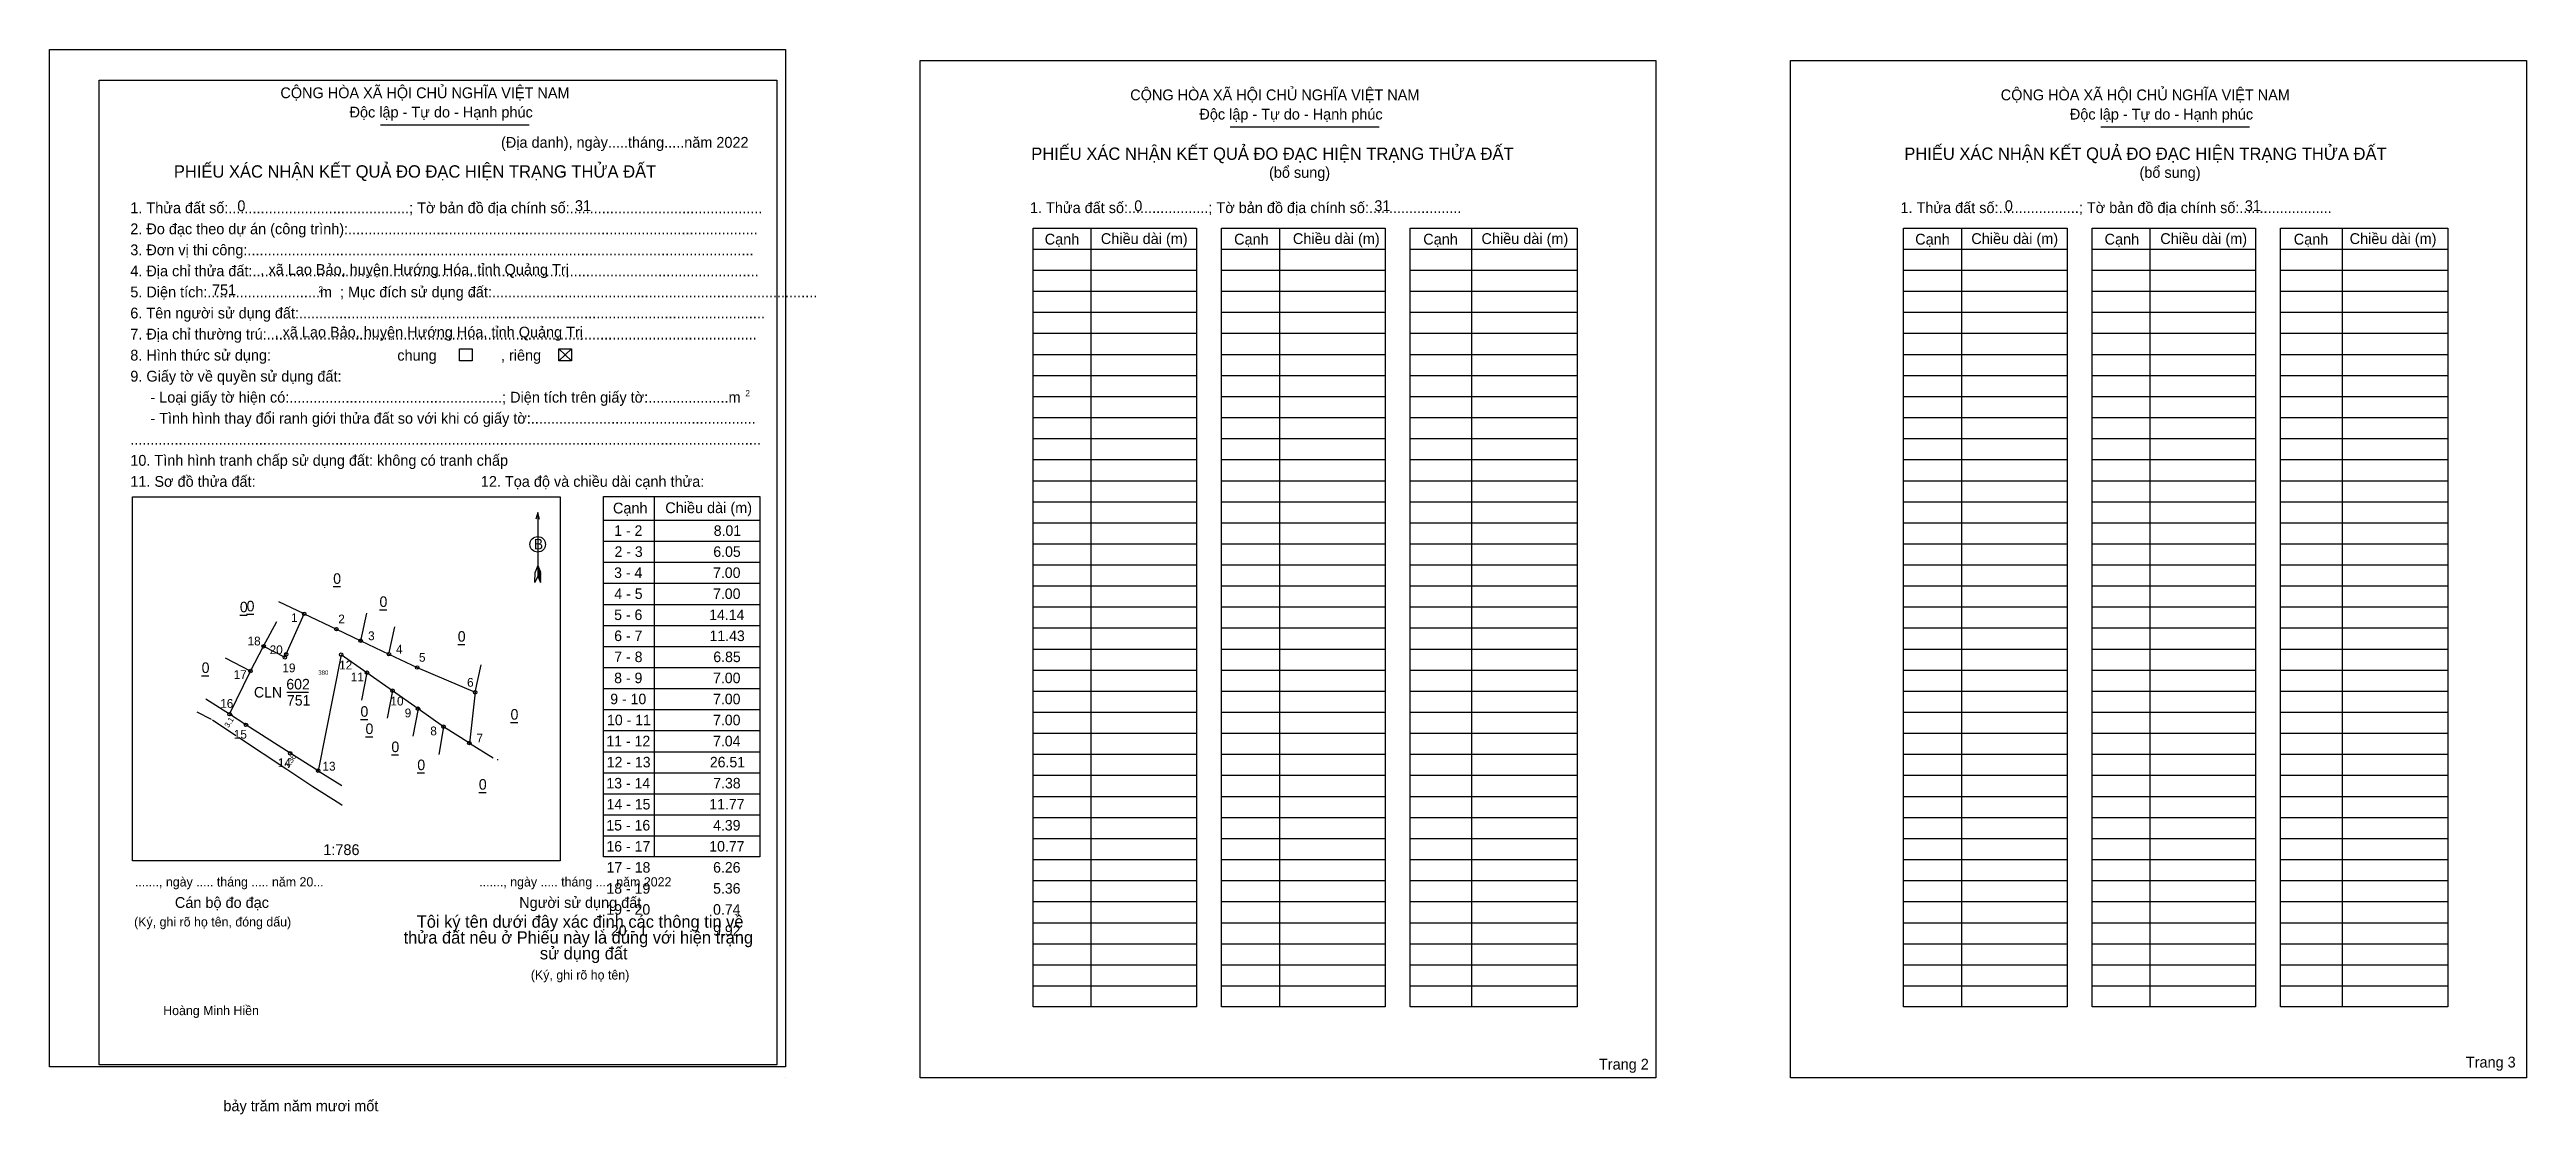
# Model space of a CAD drawing. Extents: x 536505 to 969452, y 1837088 to 3283572.
# Drawn here: x 536505 to 537060, y 1837088 to 1837327 of the extents above.
import ezdxf

# ---------------------------------------------------------------- set-up
doc = ezdxf.new("R2010")
doc.units = 0
for name, color, linetype in [('Level 1', 7, 'Continuous'), ('Level 10', 7, 'Continuous'), ('Level 11', 7, 'Continuous'), ('Level 13', 7, 'Continuous'), ('Level 2', 7, 'Continuous'), ('Level 23', 7, 'Continuous'), ('Level 27', 7, 'Continuous'), ('Level 3', 7, 'Continuous'), ('Level 36', 7, 'Continuous'), ('Level 40', 7, 'Continuous'), ('Level 43', 7, 'Continuous'), ('Level 48', 7, 'Continuous'), ('Level 50', 7, 'Continuous'), ('Level 52', 7, 'Continuous'), ('Level 6', 7, 'Continuous'), ('Level 63', 7, 'Continuous'), ('Level 9', 7, 'Continuous')]:
    doc.layers.add(name, color=color, linetype=linetype)

msp = doc.modelspace()

# ---------------------------------------------------------------- linework, layer by layer
at = {"layer": 'Level 1'}
for p, q in [((536505.5, 1837324.22), (536505.5, 1837324.22)), ((536700.49, 1837324.22), (536700.49, 1837324.22)), ((536579.62, 1837309.76), (536612.96, 1837309.76)), ((536769.99, 1837309.31), (536803.33, 1837309.31)), ((536964.98, 1837309.31), (536998.32, 1837309.31)), ((536738.77, 1837286.64), (536738.77, 1837112.08)), ((536781.01, 1837286.64), (536781.01, 1837112.08)), ((536824.03, 1837286.64), (536824.03, 1837112.08)), ((536933.76, 1837286.64), (536933.76, 1837112.08)), ((536976, 1837286.64), (536976, 1837112.08)), ((537019.02, 1837286.64), (537019.02, 1837112.08)), ((536725.8, 1837281.92), (536762.44, 1837281.92)), ((536768.03, 1837281.92), (536804.67, 1837281.92)), ((536810.27, 1837281.92), (536847.7, 1837281.92)), ((536920.79, 1837281.92), (536957.43, 1837281.92)), ((536963.02, 1837281.92), (536999.67, 1837281.92)), ((537005.26, 1837281.92), (537042.69, 1837281.92)), ((536725.8, 1837277.2), (536762.44, 1837277.2)), ((536768.03, 1837277.2), (536804.67, 1837277.2)), ((536810.27, 1837277.2), (536847.7, 1837277.2)), ((536920.79, 1837277.2), (536957.43, 1837277.2)), ((536963.02, 1837277.2), (536999.67, 1837277.2)), ((537005.26, 1837277.2), (537042.69, 1837277.2)), ((536725.8, 1837272.48), (536762.44, 1837272.48)), ((536768.03, 1837272.48), (536804.67, 1837272.48)), ((536810.27, 1837272.48), (536847.7, 1837272.48)), ((536920.79, 1837272.48), (536957.43, 1837272.48)), ((536963.02, 1837272.48), (536999.67, 1837272.48)), ((537005.26, 1837272.48), (537042.69, 1837272.48)), ((536725.8, 1837267.77), (536762.44, 1837267.77)), ((536725.8, 1837263.05), (536762.44, 1837263.05)), ((536768.03, 1837267.77), (536804.67, 1837267.77)), ((536768.03, 1837263.05), (536804.67, 1837263.05)), ((536810.27, 1837267.77), (536847.7, 1837267.77)), ((536810.27, 1837263.05), (536847.7, 1837263.05)), ((536920.79, 1837267.77), (536957.43, 1837267.77)), ((536920.79, 1837263.05), (536957.43, 1837263.05)), ((536963.02, 1837267.77), (536999.67, 1837267.77)), ((536963.02, 1837263.05), (536999.67, 1837263.05)), ((537005.26, 1837267.77), (537042.69, 1837267.77)), ((537005.26, 1837263.05), (537042.69, 1837263.05)), ((536619.58, 1837259.55), (536622.41, 1837256.91)), ((536619.58, 1837256.91), (536622.41, 1837259.55)), ((536725.8, 1837258.33), (536762.44, 1837258.33)), ((536768.03, 1837258.33), (536804.67, 1837258.33)), ((536810.27, 1837258.33), (536847.7, 1837258.33)), ((536920.79, 1837258.33), (536957.43, 1837258.33)), ((536963.02, 1837258.33), (536999.67, 1837258.33)), ((537005.26, 1837258.33), (537042.69, 1837258.33)), ((536725.8, 1837253.61), (536762.44, 1837253.61)), ((536768.03, 1837253.61), (536804.67, 1837253.61)), ((536810.27, 1837253.61), (536847.7, 1837253.61)), ((536920.79, 1837253.61), (536957.43, 1837253.61)), ((536963.02, 1837253.61), (536999.67, 1837253.61)), ((537005.26, 1837253.61), (537042.69, 1837253.61)), ((536725.8, 1837248.89), (536762.44, 1837248.89)), ((536768.03, 1837248.89), (536804.67, 1837248.89)), ((536810.27, 1837248.89), (536847.7, 1837248.89)), ((536920.79, 1837248.89), (536957.43, 1837248.89)), ((536963.02, 1837248.89), (536999.67, 1837248.89)), ((537005.26, 1837248.89), (537042.69, 1837248.89)), ((536725.8, 1837244.18), (536762.44, 1837244.18)), ((536768.03, 1837244.18), (536804.67, 1837244.18)), ((536810.27, 1837244.18), (536847.7, 1837244.18)), ((536920.79, 1837244.18), (536957.43, 1837244.18)), ((536963.02, 1837244.18), (536999.67, 1837244.18)), ((537005.26, 1837244.18), (537042.69, 1837244.18)), ((536725.8, 1837239.46), (536762.44, 1837239.46)), ((536768.03, 1837239.46), (536804.67, 1837239.46)), ((536810.27, 1837239.46), (536847.7, 1837239.46)), ((536920.79, 1837239.46), (536957.43, 1837239.46)), ((536963.02, 1837239.46), (536999.67, 1837239.46)), ((537005.26, 1837239.46), (537042.69, 1837239.46)), ((536725.8, 1837234.74), (536762.44, 1837234.74)), ((536725.8, 1837230.02), (536762.44, 1837230.02)), ((536768.03, 1837234.74), (536804.67, 1837234.74)), ((536768.03, 1837230.02), (536804.67, 1837230.02)), ((536810.27, 1837234.74), (536847.7, 1837234.74)), ((536810.27, 1837230.02), (536847.7, 1837230.02)), ((536920.79, 1837234.74), (536957.43, 1837234.74)), ((536920.79, 1837230.02), (536957.43, 1837230.02)), ((536963.02, 1837234.74), (536999.67, 1837234.74)), ((536963.02, 1837230.02), (536999.67, 1837230.02)), ((537005.26, 1837234.74), (537042.69, 1837234.74)), ((537005.26, 1837230.02), (537042.69, 1837230.02)), ((536524.07, 1837226.41), (536524.07, 1837226.41)), ((536640.91, 1837226.44), (536640.91, 1837145.69)), ((536725.8, 1837225.31), (536762.44, 1837225.31)), ((536768.03, 1837225.31), (536804.67, 1837225.31)), ((536810.27, 1837225.31), (536847.7, 1837225.31)), ((536920.79, 1837225.31), (536957.43, 1837225.31)), ((536963.02, 1837225.31), (536999.67, 1837225.31)), ((537005.26, 1837225.31), (537042.69, 1837225.31)), ((536614.85, 1837222.89), (536614.85, 1837208.62)), ((536629.59, 1837221.17), (536664.58, 1837221.17)), ((536725.8, 1837220.59), (536762.44, 1837220.59)), ((536768.03, 1837220.59), (536804.67, 1837220.59)), ((536810.27, 1837220.59), (536847.7, 1837220.59)), ((536920.79, 1837220.59), (536957.43, 1837220.59)), ((536963.02, 1837220.59), (536999.67, 1837220.59)), ((537005.26, 1837220.59), (537042.69, 1837220.59)), ((536629.59, 1837216.45), (536664.58, 1837216.45)), ((536725.8, 1837215.87), (536762.44, 1837215.87)), ((536768.03, 1837215.87), (536804.67, 1837215.87)), ((536810.27, 1837215.87), (536847.7, 1837215.87)), ((536920.79, 1837215.87), (536957.43, 1837215.87)), ((536963.02, 1837215.87), (536999.67, 1837215.87)), ((537005.26, 1837215.87), (537042.69, 1837215.87)), ((536614.22, 1837207.16), (536614.25, 1837209.52)), ((536614.85, 1837208.62), (536614.22, 1837207.16)), ((536614.85, 1837210.97), (536614.25, 1837209.52)), ((536614.85, 1837210.97), (536615.45, 1837209.52)), ((536614.85, 1837210.77), (536615.45, 1837209.31)), ((536614.85, 1837210.57), (536615.45, 1837209.1)), ((536614.85, 1837210.36), (536615.46, 1837208.89)), ((536614.85, 1837210.15), (536615.46, 1837208.68)), ((536614.85, 1837209.94), (536615.46, 1837208.47)), ((536614.85, 1837209.74), (536615.46, 1837208.25)), ((536614.85, 1837209.54), (536615.47, 1837208.04)), ((536614.85, 1837209.33), (536615.47, 1837207.83)), ((536614.85, 1837209.13), (536615.47, 1837207.62)), ((536614.85, 1837208.92), (536615.47, 1837207.41)), ((536614.85, 1837208.62), (536615.47, 1837207.16)), ((536615.47, 1837207.16), (536615.45, 1837209.52)), ((536629.59, 1837211.73), (536664.58, 1837211.73)), ((536725.8, 1837211.15), (536762.44, 1837211.15)), ((536768.03, 1837211.15), (536804.67, 1837211.15)), ((536810.27, 1837211.15), (536847.7, 1837211.15)), ((536920.79, 1837211.15), (536957.43, 1837211.15)), ((536963.02, 1837211.15), (536999.67, 1837211.15)), ((537005.26, 1837211.15), (537042.69, 1837211.15)), ((536629.59, 1837207.02), (536664.58, 1837207.02)), ((536629.59, 1837202.3), (536664.58, 1837202.3)), ((536725.8, 1837206.44), (536762.44, 1837206.44)), ((536768.03, 1837206.44), (536804.67, 1837206.44)), ((536810.27, 1837206.44), (536847.7, 1837206.44)), ((536920.79, 1837206.44), (536957.43, 1837206.44)), ((536963.02, 1837206.44), (536999.67, 1837206.44)), ((537005.26, 1837206.44), (537042.69, 1837206.44)), ((536629.59, 1837197.58), (536664.58, 1837197.58)), ((536725.8, 1837201.72), (536762.44, 1837201.72)), ((536725.8, 1837197), (536762.44, 1837197)), ((536768.03, 1837201.72), (536804.67, 1837201.72)), ((536768.03, 1837197), (536804.67, 1837197)), ((536810.27, 1837201.72), (536847.7, 1837201.72)), ((536810.27, 1837197), (536847.7, 1837197)), ((536920.79, 1837201.72), (536957.43, 1837201.72)), ((536920.79, 1837197), (536957.43, 1837197)), ((536963.02, 1837201.72), (536999.67, 1837201.72)), ((536963.02, 1837197), (536999.67, 1837197)), ((537005.26, 1837201.72), (537042.69, 1837201.72)), ((537005.26, 1837197), (537042.69, 1837197)), ((536629.59, 1837192.86), (536664.58, 1837192.86)), ((536725.8, 1837192.28), (536762.44, 1837192.28)), ((536768.03, 1837192.28), (536804.67, 1837192.28)), ((536810.27, 1837192.28), (536847.7, 1837192.28)), ((536920.79, 1837192.28), (536957.43, 1837192.28)), ((536963.02, 1837192.28), (536999.67, 1837192.28)), ((537005.26, 1837192.28), (537042.69, 1837192.28)), ((536629.59, 1837188.15), (536664.58, 1837188.15)), ((536725.8, 1837187.56), (536762.44, 1837187.56)), ((536768.03, 1837187.56), (536804.67, 1837187.56)), ((536810.27, 1837187.56), (536847.7, 1837187.56)), ((536920.79, 1837187.56), (536957.43, 1837187.56)), ((536963.02, 1837187.56), (536999.67, 1837187.56)), ((537005.26, 1837187.56), (537042.69, 1837187.56)), ((536629.59, 1837183.43), (536664.58, 1837183.43)), ((536725.8, 1837182.85), (536762.44, 1837182.85)), ((536768.03, 1837182.85), (536804.67, 1837182.85)), ((536810.27, 1837182.85), (536847.7, 1837182.85)), ((536920.79, 1837182.85), (536957.43, 1837182.85)), ((536963.02, 1837182.85), (536999.67, 1837182.85)), ((537005.26, 1837182.85), (537042.69, 1837182.85)), ((536629.59, 1837178.71), (536664.58, 1837178.71)), ((536725.8, 1837178.13), (536762.44, 1837178.13)), ((536768.03, 1837178.13), (536804.67, 1837178.13)), ((536810.27, 1837178.13), (536847.7, 1837178.13)), ((536920.79, 1837178.13), (536957.43, 1837178.13)), ((536963.02, 1837178.13), (536999.67, 1837178.13)), ((537005.26, 1837178.13), (537042.69, 1837178.13)), ((536629.59, 1837173.99), (536664.58, 1837173.99)), ((536629.59, 1837169.27), (536664.58, 1837169.27)), ((536725.8, 1837173.41), (536762.44, 1837173.41)), ((536725.8, 1837168.69), (536762.44, 1837168.69)), ((536768.03, 1837173.41), (536804.67, 1837173.41)), ((536768.03, 1837168.69), (536804.67, 1837168.69)), ((536810.27, 1837173.41), (536847.7, 1837173.41)), ((536810.27, 1837168.69), (536847.7, 1837168.69)), ((536920.79, 1837173.41), (536957.43, 1837173.41)), ((536920.79, 1837168.69), (536957.43, 1837168.69)), ((536963.02, 1837173.41), (536999.67, 1837173.41)), ((536963.02, 1837168.69), (536999.67, 1837168.69)), ((537005.26, 1837173.41), (537042.69, 1837173.41)), ((537005.26, 1837168.69), (537042.69, 1837168.69)), ((536629.59, 1837164.56), (536664.58, 1837164.56)), ((536725.8, 1837163.98), (536762.44, 1837163.98)), ((536768.03, 1837163.98), (536804.67, 1837163.98)), ((536810.27, 1837163.98), (536847.7, 1837163.98)), ((536920.79, 1837163.98), (536957.43, 1837163.98)), ((536963.02, 1837163.98), (536999.67, 1837163.98)), ((537005.26, 1837163.98), (537042.69, 1837163.98)), ((536629.59, 1837159.84), (536664.58, 1837159.84)), ((536725.8, 1837159.26), (536762.44, 1837159.26)), ((536768.03, 1837159.26), (536804.67, 1837159.26)), ((536810.27, 1837159.26), (536847.7, 1837159.26)), ((536920.79, 1837159.26), (536957.43, 1837159.26)), ((536963.02, 1837159.26), (536999.67, 1837159.26)), ((537005.26, 1837159.26), (537042.69, 1837159.26)), ((536629.59, 1837155.12), (536664.58, 1837155.12)), ((536725.8, 1837154.54), (536762.44, 1837154.54)), ((536768.03, 1837154.54), (536804.67, 1837154.54)), ((536810.27, 1837154.54), (536847.7, 1837154.54)), ((536920.79, 1837154.54), (536957.43, 1837154.54)), ((536963.02, 1837154.54), (536999.67, 1837154.54)), ((537005.26, 1837154.54), (537042.69, 1837154.54)), ((536629.59, 1837150.4), (536664.58, 1837150.4)), ((536725.8, 1837149.82), (536762.44, 1837149.82)), ((536768.03, 1837149.82), (536804.67, 1837149.82)), ((536810.27, 1837149.82), (536847.7, 1837149.82)), ((536920.79, 1837149.82), (536957.43, 1837149.82)), ((536963.02, 1837149.82), (536999.67, 1837149.82)), ((537005.26, 1837149.82), (537042.69, 1837149.82)), ((536619.89, 1837144.78), (536619.89, 1837144.78)), ((536725.8, 1837145.11), (536762.44, 1837145.11)), ((536768.03, 1837145.11), (536804.67, 1837145.11)), ((536810.27, 1837145.11), (536847.7, 1837145.11)), ((536920.79, 1837145.11), (536957.43, 1837145.11)), ((536963.02, 1837145.11), (536999.67, 1837145.11)), ((537005.26, 1837145.11), (537042.69, 1837145.11)), ((536725.8, 1837140.39), (536762.44, 1837140.39)), ((536725.8, 1837135.67), (536762.44, 1837135.67)), ((536768.03, 1837140.39), (536804.67, 1837140.39)), ((536768.03, 1837135.67), (536804.67, 1837135.67)), ((536810.27, 1837140.39), (536847.7, 1837140.39)), ((536810.27, 1837135.67), (536847.7, 1837135.67)), ((536920.79, 1837140.39), (536957.43, 1837140.39)), ((536920.79, 1837135.67), (536957.43, 1837135.67)), ((536963.02, 1837140.39), (536999.67, 1837140.39)), ((536963.02, 1837135.67), (536999.67, 1837135.67)), ((537005.26, 1837140.39), (537042.69, 1837140.39)), ((537005.26, 1837135.67), (537042.69, 1837135.67)), ((536725.8, 1837130.95), (536762.44, 1837130.95)), ((536768.03, 1837130.95), (536804.67, 1837130.95)), ((536810.27, 1837130.95), (536847.7, 1837130.95)), ((536920.79, 1837130.95), (536957.43, 1837130.95)), ((536963.02, 1837130.95), (536999.67, 1837130.95)), ((537005.26, 1837130.95), (537042.69, 1837130.95)), ((536725.8, 1837126.23), (536762.44, 1837126.23)), ((536768.03, 1837126.23), (536804.67, 1837126.23)), ((536810.27, 1837126.23), (536847.7, 1837126.23)), ((536920.79, 1837126.23), (536957.43, 1837126.23)), ((536963.02, 1837126.23), (536999.67, 1837126.23)), ((537005.26, 1837126.23), (537042.69, 1837126.23)), ((536725.8, 1837121.52), (536762.44, 1837121.52)), ((536768.03, 1837121.52), (536804.67, 1837121.52)), ((536810.27, 1837121.52), (536847.7, 1837121.52)), ((536920.79, 1837121.52), (536957.43, 1837121.52)), ((536963.02, 1837121.52), (536999.67, 1837121.52)), ((537005.26, 1837121.52), (537042.69, 1837121.52)), ((536725.8, 1837116.8), (536762.44, 1837116.8)), ((536768.03, 1837116.8), (536804.67, 1837116.8)), ((536810.27, 1837116.8), (536847.7, 1837116.8)), ((536920.79, 1837116.8), (536957.43, 1837116.8)), ((536963.02, 1837116.8), (536999.67, 1837116.8)), ((537005.26, 1837116.8), (537042.69, 1837116.8)), ((536670.36, 1837096.2), (536670.36, 1837096.2)), ((536865.35, 1837096.2), (536865.35, 1837096.2))]:
    msp.add_line(p, q, dxfattribs=at)
for points in [[(536725.8, 1837286.64), (536762.44, 1837286.64), (536762.44, 1837112.08), (536725.8, 1837112.08)], [(536768.03, 1837286.64), (536804.67, 1837286.64), (536804.67, 1837112.08), (536768.03, 1837112.08)], [(536810.27, 1837286.64), (536847.7, 1837286.64), (536847.7, 1837112.08), (536810.27, 1837112.08)], [(536920.79, 1837286.64), (536957.43, 1837286.64), (536957.43, 1837112.08), (536920.79, 1837112.08)], [(536963.02, 1837286.64), (536999.67, 1837286.64), (536999.67, 1837112.08), (536963.02, 1837112.08)], [(537005.26, 1837286.64), (537042.69, 1837286.64), (537042.69, 1837112.08), (537005.26, 1837112.08)], [(536524.07, 1837226.41), (536619.89, 1837226.41), (536619.89, 1837144.78), (536524.07, 1837144.78)], [(536629.59, 1837226.44), (536664.58, 1837226.44), (536664.58, 1837145.69), (536629.59, 1837145.69)]]:
    msp.add_lwpolyline(points, close=True, dxfattribs=at)
msp.add_lwpolyline([(536615.25, 1837221.37), (536614.85, 1837222.89), (536614.44, 1837221.37)], dxfattribs=at)
msp.add_circle((536614.85, 1837215.75), 1.74, dxfattribs=at)
at = {"layer": 'Level 10'}
msp.add_line((536541.99, 1837176.4), (536547.24, 1837172.91), dxfattribs=at)
msp.add_lwpolyline([(536575.21, 1837194.14), (536581.53, 1837191.14), (536587.85, 1837188.13), (536600.85, 1837182.58), (536599.55, 1837171.22), (536593.76, 1837174.88), (536588.04, 1837178.91), (536582.32, 1837182.94), (536576.6, 1837186.97), (536570.84, 1837191.02), (536565.66, 1837165.02), (536559.39, 1837168.92), (536549.5, 1837175.3), (536545.81, 1837177.67), (536550.51, 1837187.36), (536553.45, 1837192.89), (536558.21, 1837190.43), (536558.51, 1837191.11), (536562.52, 1837200.18), (536569.75, 1837196.74)], close=True, dxfattribs=at)
at = {"layer": 'Level 11'}
for centre in [(536562.52, 1837200.18), (536569.75, 1837196.74), (536553.45, 1837192.89), (536558.21, 1837190.43), (536558.51, 1837191.11), (536570.84, 1837191.02), (536575.21, 1837194.14), (536575.21, 1837194.14), (536581.53, 1837191.14), (536550.51, 1837187.36), (536576.6, 1837186.97), (536587.85, 1837188.13), (536582.32, 1837182.94), (536600.85, 1837182.58), (536545.81, 1837177.67), (536549.5, 1837175.3), (536588.04, 1837178.91), (536593.76, 1837174.88), (536559.39, 1837168.92), (536599.55, 1837171.22), (536565.66, 1837165.02)]:
    msp.add_circle(centre, 0.393, dxfattribs=at)
at = {"layer": 'Level 2'}
for points in [[(536505.5, 1837326.66), (536670.36, 1837326.66), (536670.36, 1837098.64), (536505.5, 1837098.64)], [(536700.49, 1837324.22), (536865.35, 1837324.22), (536865.35, 1837096.2), (536700.49, 1837096.2)], [(536895.48, 1837324.22), (537060.34, 1837324.22), (537060.34, 1837096.2), (536895.48, 1837096.2)]]:
    msp.add_lwpolyline(points, close=True, dxfattribs=at)
at = {"layer": 'Level 23'}
msp.add_line((536538.53, 1837178.22), (536541.74, 1837176.56), dxfattribs=at)
msp.add_lwpolyline([(536547.82, 1837172.53), (536558.66, 1837165.36), (536564.5, 1837161.5), (536570.5, 1837157.63), (536571.04, 1837157.27)], dxfattribs=at)
at = {"layer": 'Level 27'}
for p, q in [((536562.52, 1837200.18), (536556.84, 1837202.88)), ((536553.45, 1837192.89), (536556.43, 1837198.43)), ((536575.21, 1837194.14), (536576.55, 1837200.29)), ((536581.53, 1837191.14), (536582.87, 1837197.28)), ((536550.51, 1837187.36), (536544.92, 1837190.24)), ((536576.6, 1837186.97), (536575.4, 1837180.8)), ((536600.85, 1837182.58), (536602.2, 1837188.72)), ((536545.81, 1837177.67), (536540.53, 1837181.08)), ((536582.32, 1837182.94), (536581.16, 1837176.76)), ((536588.04, 1837178.91), (536586.91, 1837172.72)), ((536593.76, 1837174.88), (536592.68, 1837168.68)), ((536599.55, 1837171.22), (536604.91, 1837167.92)), ((536565.66, 1837165.02), (536571, 1837161.69))]:
    msp.add_line(p, q, dxfattribs=at)
at = {"layer": 'Level 3'}
msp.add_lwpolyline([(536516.64, 1837319.82), (536668.4, 1837319.82), (536668.4, 1837099.06), (536516.64, 1837099.06)], close=True, dxfattribs=at)
at = {"layer": 'Level 40'}
msp.add_line((536605.96, 1837167.48), (536605.8, 1837167.48), dxfattribs=at)
at = {"layer": 'Level 50'}
for points in [[(536597.3, 1837259.55), (536600.14, 1837259.55), (536600.14, 1837256.91), (536597.3, 1837256.91)], [(536619.58, 1837259.55), (536622.41, 1837259.55), (536622.41, 1837256.91), (536619.58, 1837256.91)]]:
    msp.add_lwpolyline(points, close=True, dxfattribs=at)
at = {"layer": 'Level 9'}
for p, q in [((536569.04, 1837206.27), (536570.66, 1837206.27)), ((536548.14, 1837199.89), (536549.76, 1837199.89)), ((536549.63, 1837200.1), (536551.26, 1837200.1)), ((536579.4, 1837201.09), (536581.03, 1837201.09)), ((536596.93, 1837193.31), (536598.56, 1837193.31)), ((536539.57, 1837186.29), (536541.19, 1837186.29)), ((536558.68, 1837182.6), (536563.48, 1837182.6)), ((536575.15, 1837176.48), (536576.77, 1837176.48)), ((536608.76, 1837175.83), (536610.39, 1837175.83)), ((536576.28, 1837172.6), (536577.91, 1837172.6)), ((536582.08, 1837168.55), (536583.7, 1837168.55)), ((536587.88, 1837164.51), (536589.5, 1837164.51)), ((536601.65, 1837160.14), (536603.28, 1837160.14))]:
    msp.add_line(p, q, dxfattribs=at)

# ---------------------------------------------------------------- texts
at = {"layer": 'Level 1'}
for s, height, p in [('CỘNG HÒA XÃ HỘI CHỦ NGHĨA VIỆT NAM', 2.4216, (536557.21, 1837315.74)), ('CỘNG HÒA XÃ HỘI CHỦ NGHĨA VIỆT NAM', 2.4216, (536747.58, 1837315.28)), ('CỘNG HÒA XÃ HỘI CHỦ NGHĨA VIỆT NAM', 2.4216, (536942.57, 1837315.28)), ('Độc lập - Tự do - Hạnh phúc', 2.4216, (536572.7, 1837311.42)), ('Độc lập - Tự do - Hạnh phúc', 2.4216, (536763.07, 1837310.96)), ('Độc lập - Tự do - Hạnh phúc', 2.4216, (536958.06, 1837310.96)), ('(Địa danh), ngày.....tháng.....năm 2022', 2.4216, (536606.63, 1837304.64)), ('PHIẾU XÁC NHẬN KẾT QUẢ ĐO ĐẠC HIỆN TRẠNG THỬA ĐẤT', 2.7679, (536725.41, 1837301.92)), ('PHIẾU XÁC NHẬN KẾT QUẢ ĐO ĐẠC HIỆN TRẠNG THỬA ĐẤT', 2.7679, (536920.97, 1837301.92)), ('PHIẾU XÁC NHẬN KẾT QUẢ ĐO ĐẠC HIỆN TRẠNG THỬA ĐẤT', 2.7679, (536533.35, 1837297.94)), ('(bổ sung)', 2.422, (536778.67, 1837297.9)), ('(bổ sung)', 2.422, (536973.66, 1837297.9)), ('1. Thửa đất số:.............................................; Tờ bản đồ địa chính số:................................................', 2.42162, (536523.59, 1837289.97)), ('1. Thửa đất số:....................; Tờ bản đồ địa chính số:.......................', 2.4216, (536725.12, 1837289.99)), ('1. Thửa đất số:....................; Tờ bản đồ địa chính số:.......................', 2.4216, (536920.11, 1837289.99)), ('2. Đo đạc theo dự án (công trình):......................................................................................................', 2.42162, (536523.59, 1837285.25)), ('Cạnh', 2.422, (536728.42, 1837282.94)), ('Chiều dài (m)', 2.4216, (536741, 1837283.06)), ('Cạnh', 2.422, (536770.85, 1837282.94)), ('Chiều dài (m)', 2.4216, (536784.02, 1837283.06)), ('Cạnh', 2.422, (536813.22, 1837282.94)), ('Chiều dài (m)', 2.4216, (536826.26, 1837283.06)), ('Cạnh', 2.422, (536923.41, 1837282.94)), ('Chiều dài (m)', 2.4216, (536935.99, 1837283.06)), ('Cạnh', 2.422, (536965.84, 1837282.94)), ('Chiều dài (m)', 2.4216, (536978.32, 1837283.06)), ('Cạnh', 2.422, (537008.21, 1837282.94)), ('Chiều dài (m)', 2.4216, (537020.74, 1837283.06)), ('3. Đơn vị thi công:..............................................................................................................................', 2.42162, (536523.59, 1837280.54)), ('4. Địa chỉ thửa đất:..............................................................................................................................', 2.42162, (536523.59, 1837275.82)), ('5. Diện tích:............................m  ; Mục đích sử dụng đất:.................................................................................', 2.42162, (536523.59, 1837271.1)), ('6. Tên người sử dụng đất:....................................................................................................................', 2.42162, (536523.59, 1837266.38)), ('2', 1.38, (536565.74, 1837272.2)), ('7. Địa chỉ thường trú:..........................................................................................................................', 2.42162, (536523.59, 1837261.66)), ('chung                , riêng', 2.4216, (536583.4, 1837256.92)), ('9. Giấy tờ về quyền sử dụng đất:', 2.4216, (536523.59, 1837252.23)), ('     - Loại giấy tờ hiện có:.....................................................; Diện tích trên giấy tờ:....................m', 2.42162, (536523.59, 1837247.51)), ('2', 1.38, (536661.37, 1837248.93)), ('     - Tình hình thay đổi ranh giới thửa đất so với khi có giấy tờ:........................................................', 2.42162, (536523.59, 1837242.79)), ('10. Tình hình tranh chấp sử dụng đất: không có tranh chấp', 2.4216, (536523.59, 1837233.36)), ('.............................................................................................................................................................', 2.42162, (536523.59, 1837238.08)), ('11. Sơ đồ thửa đất:', 2.4216, (536523.59, 1837228.64)), ('12. Tọa độ và chiều dài cạnh thửa:', 2.4216, (536602.11, 1837228.64)), ('Cạnh', 2.422, (536631.71, 1837222.67)), ('Chiều dài (m)', 2.4216, (536643.43, 1837222.74)), ('B', 2.36, (536613.97, 1837214.61)), ('......., ngày ..... tháng ..... năm 20...', 2.0758, (536524.62, 1837139.06)), ('......., ngày ..... tháng ..... năm 2022', 2.0758, (536601.75, 1837139.06)), ('Cán bộ đo đạc', 2.4216, (536533.58, 1837134.26)), ('Người sử dụng đất', 2.4216, (536610.71, 1837134.26)), ('(Ký, ghi rõ họ tên, đóng dấu)', 2.0758, (536524.44, 1837130.1)), ('Tôi ký tên dưới đây xác định các thông tin về', 2.7518, (536587.75, 1837129.82)), ('thửa đất nêu ở Phiếu này là đúng với hiện trạng', 2.7518, (536584.81, 1837126.27)), ('sử dụng đất', 2.7518, (536615.34, 1837122.72)), ('(Ký, ghi rõ họ tên)', 2.0758, (536613.31, 1837118.21)), ('Hoàng Minh Hiền', 2.0758, (536530.96, 1837110.23)), ('Trang 2', 2.422, (536852.58, 1837098.02)), ('Trang 3', 2.422, (537046.76, 1837098.49))]:
    msp.add_text(s, height=height, dxfattribs=at).set_placement(p)
at = {"layer": 'Level 13'}
for s, height, p in [('602', 2.359, (536558.54, 1837183.23)), ('380', 0.983, (536565.69, 1837186.52)), ('CLN', 2.359, (536551.29, 1837181.42)), ('751', 2.359, (536558.68, 1837179.61))]:
    msp.add_text(s, height=height, dxfattribs=at).set_placement(p)
at = {"layer": 'Level 36'}
for p in [(536569.04, 1837206.9), (536548.14, 1837200.52), (536549.64, 1837200.73), (536579.41, 1837201.72), (536596.94, 1837193.94), (536539.57, 1837186.92), (536575.15, 1837177.11), (536576.28, 1837173.23), (536608.77, 1837176.46), (536582.08, 1837169.18), (536587.88, 1837165.14), (536601.66, 1837160.77)]:
    msp.add_text('0', height=2.36, dxfattribs=at).set_placement(p)
at = {"layer": 'Level 43'}
for s, p in [('3.17', (536545.6, 1837174.55)), ('3.36', (536559.06, 1837165.46))]:
    msp.add_text(s, height=1.25, rotation=57.3625, dxfattribs=at).set_placement(p)
at = {"layer": 'Level 48'}
msp.add_text('8. Hình thức sử dụng:', height=2.4217, dxfattribs=at).set_placement((536523.59, 1837256.95))
at = {"layer": 'Level 52'}
for s, p in [('1 - 2', (536631.98, 1837217.65)), ('8.01', (536654.28, 1837217.65)), ('2 - 3', (536632.06, 1837212.94)), ('6.05', (536654.19, 1837212.94)), ('3 - 4', (536631.97, 1837208.22)), ('7.00', (536654.13, 1837208.22)), ('4 - 5', (536632.03, 1837203.5)), ('7.00', (536654.13, 1837203.5)), ('5 - 6', (536631.98, 1837198.78)), ('6 - 7', (536631.99, 1837194.07)), ('14.14', (536653.26, 1837198.78)), ('11.43', (536653.34, 1837194.07)), ('7 - 8', (536632.01, 1837189.35)), ('6.85', (536654.19, 1837189.35)), ('8 - 9', (536631.98, 1837184.63)), ('7.00', (536654.13, 1837184.63)), ('9 - 10', (536631.1, 1837179.91)), ('7.00', (536654.13, 1837179.91)), ('10 - 11', (536630.38, 1837175.2)), ('7.00', (536654.13, 1837175.2)), ('11 - 12', (536630.24, 1837170.48)), ('7.04', (536654.13, 1837170.48)), ('13 - 14', (536630.23, 1837161.04)), ('12 - 13', (536630.31, 1837165.76)), ('26.51', (536653.41, 1837165.76)), ('7.38', (536654.17, 1837161.04)), ('14 - 15', (536630.28, 1837156.32)), ('11.77', (536653.28, 1837156.32)), ('15 - 16', (536630.23, 1837151.61)), ('4.39', (536654.14, 1837151.61)), ('16 - 17', (536630.25, 1837146.89)), ('10.77', (536653.28, 1837146.89)), ('17 - 18', (536630.27, 1837142.17)), ('6.26', (536654.14, 1837142.17)), ('18 - 19', (536630.24, 1837137.45)), ('5.36', (536654.14, 1837137.45)), ('19 - 20', (536630.23, 1837132.74)), ('20 - 1', (536631.25, 1837128.02)), ('0.74', (536654.13, 1837132.74)), ('9.92', (536654.14, 1837128.02))]:
    msp.add_text(s, height=2.359, dxfattribs=at).set_placement(p)
at = {"layer": 'Level 6'}
for s, height, p in [('0', 2.42, (536547.57, 1837290.42)), ('31', 2.422, (536623.2, 1837290.46)), ('0', 2.42, (536748.48, 1837290.42)), ('31', 2.422, (536802.27, 1837290.44)), ('0', 2.42, (536943.48, 1837290.42)), ('31', 2.422, (536997.26, 1837290.44)), ('751', 2.422, (536541.88, 1837271.57)), (', xã Lao Bảo, huyện Hướng Hóa, tỉnh Quảng Trị', 2.4217, (536552.74, 1837276.14)), ('.', 2.42, (536599.58, 1837271.48)), (', xã Lao Bảo, huyện Hướng Hóa, tỉnh Quảng Trị', 2.4217, (536555.9, 1837262.11)), ('1:786', 2.422, (536566.83, 1837146.1)), ('bảy trăm năm mươi mốt', 2.4217, (536544.45, 1837088.69))]:
    msp.add_text(s, height=height, dxfattribs=at).set_placement(p)
at = {"layer": 'Level 63'}
msp.add_text('D', height=0.00788, dxfattribs=at).set_placement((536545.81, 1837177.67))
at = {"layer": 'Level 9'}
for s, height, p in [('1', 1.97, (536559.61, 1837198.32)), ('2', 1.97, (536570.17, 1837198.03)), ('3', 1.97, (536576.86, 1837194.27)), ('18', 1.966, (536549.86, 1837193.09)), ('20', 1.966, (536554.81, 1837191.14)), ('4', 1.97, (536583.11, 1837191.26)), ('5', 1.97, (536588.25, 1837189.44)), ('17', 1.966, (536546.74, 1837185.58)), ('19', 1.966, (536557.66, 1837187.07)), ('12', 1.966, (536570.38, 1837187.7)), ('11', 1.966, (536572.99, 1837185.05)), ('6', 1.97, (536599.03, 1837183.83)), ('16', 1.966, (536543.74, 1837179.11)), ('10', 1.966, (536581.87, 1837179.63)), ('15', 1.966, (536546.78, 1837172.2)), ('9', 1.97, (536585.05, 1837176.97)), ('8', 1.97, (536590.79, 1837172.94)), ('7', 1.97, (536601.15, 1837171.34)), ('14', 1.966, (536556.64, 1837165.81)), ('13', 1.966, (536566.64, 1837165.04))]:
    msp.add_text(s, height=height, dxfattribs=at).set_placement(p)

doc.saveas('drawing.dxf')
